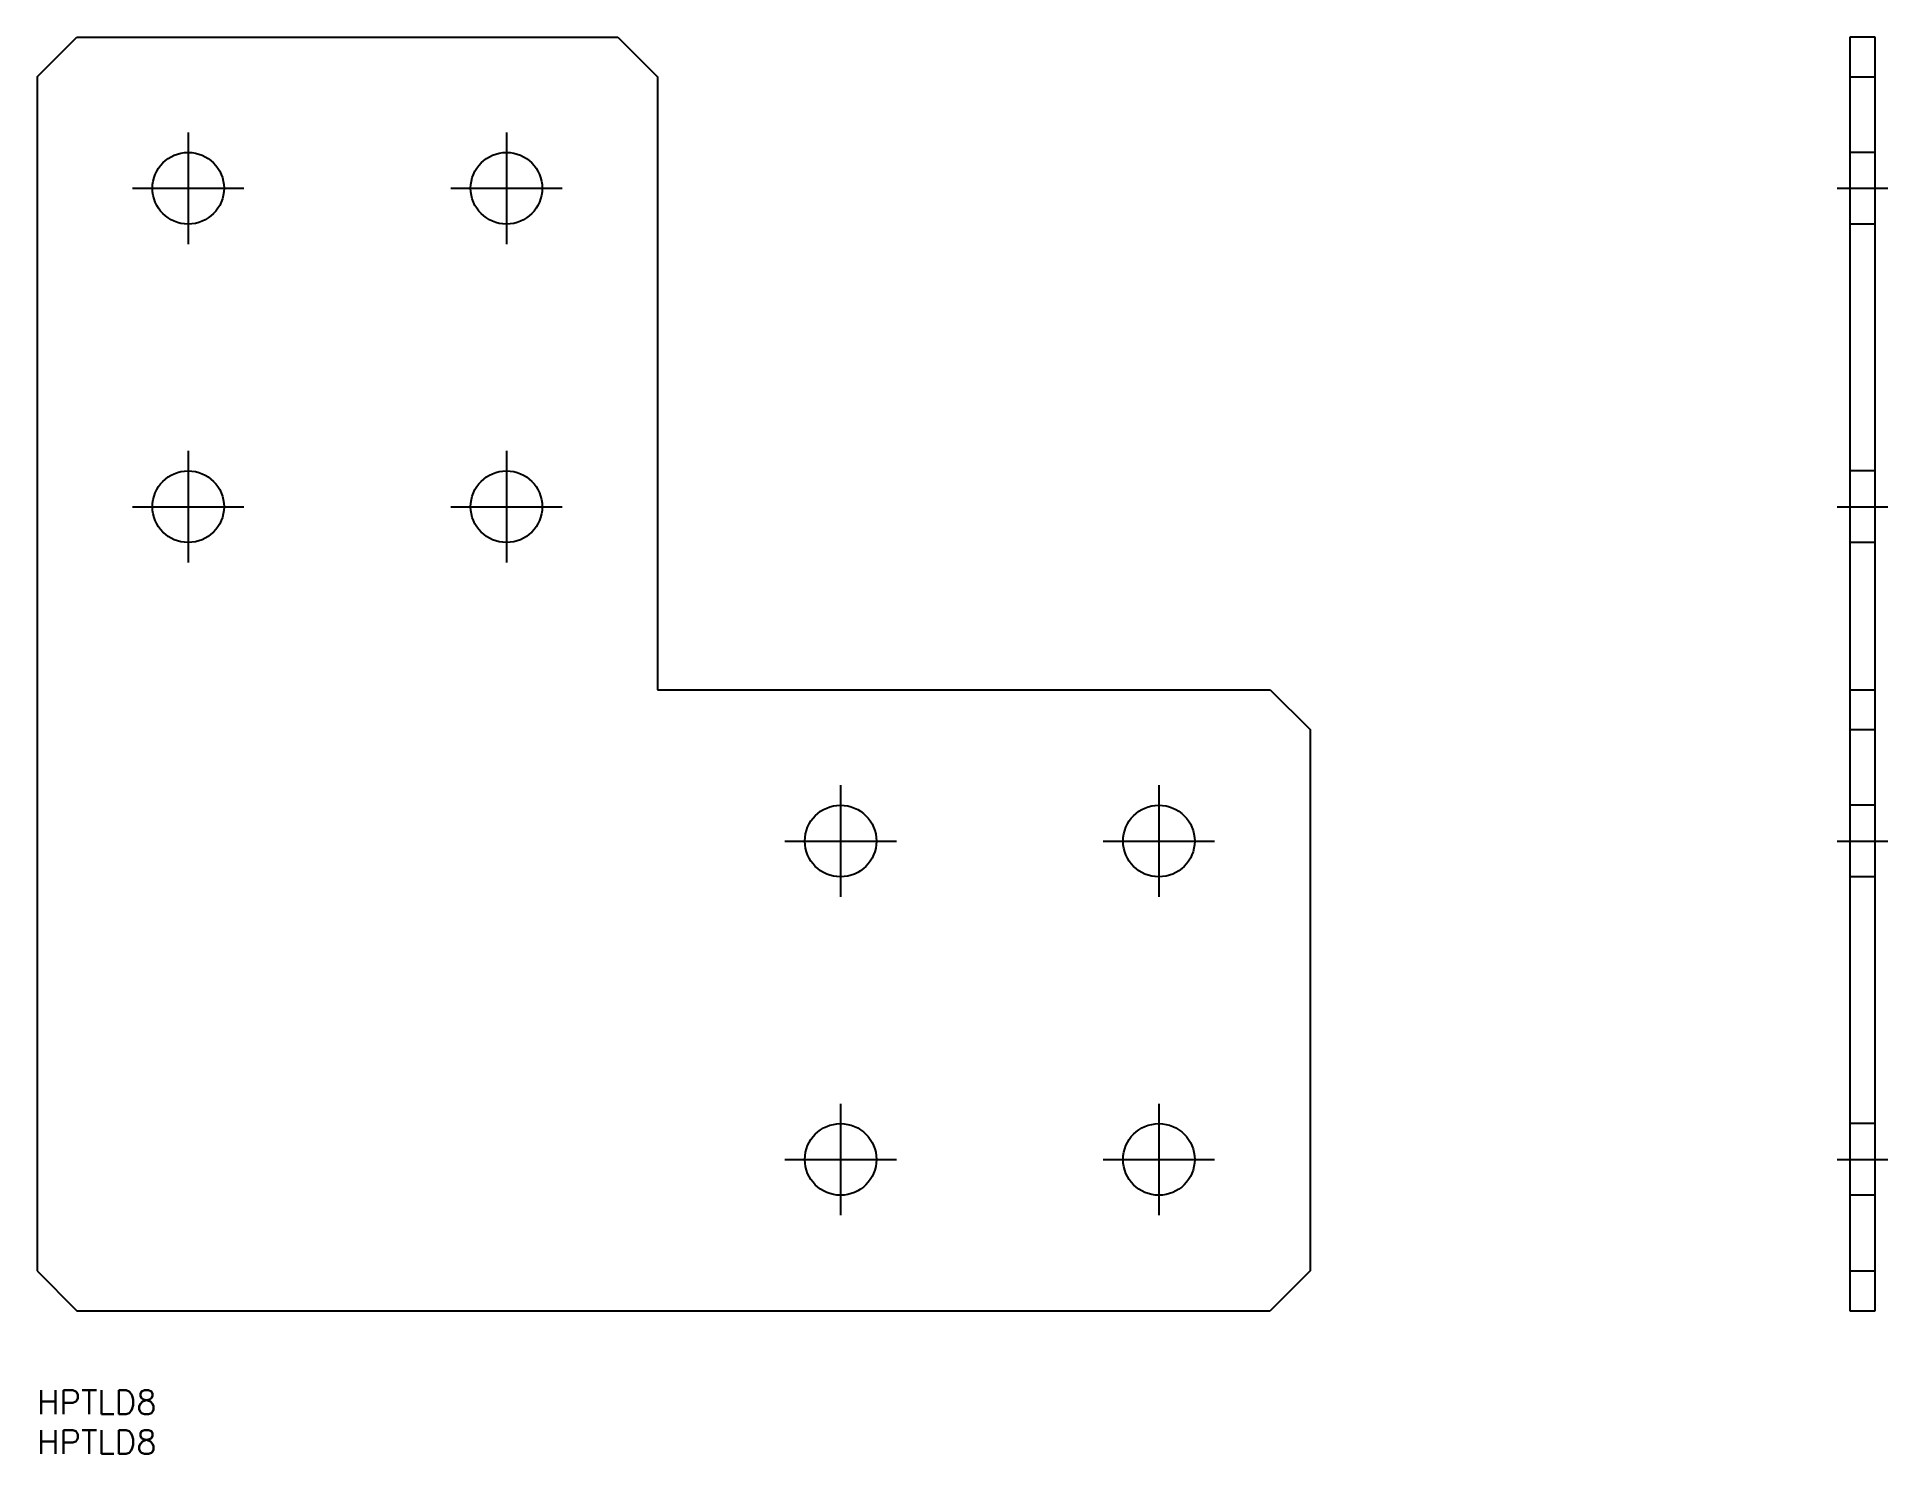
# Model space of a CAD drawing. Extents: x 0 to 233, y -8 to 170.
import ezdxf

# ---------------------------------------------------------------- set-up
doc = ezdxf.new("R2010")
doc.units = 0
doc.header["$LTSCALE"] = 0.5
doc.linetypes.add('CENTER', pattern=[50.8, 31.75, -6.35, 6.35, -6.35])
doc.linetypes.add('DASHED', pattern=[19.05, 12.7, -6.35])
for name, color, linetype in [('MSM_CENTER', 1, 'CENTER'), ('MSM_CONTINUOUS', 7, 'CONTINUOUS'), ('MSM_DASHED', 4, 'DASHED'), ('MSM_PART_NUMBER', 7, 'CONTINUOUS')]:
    doc.layers.add(name, color=color, linetype=linetype)
doc.styles.get("Standard").update_dxf_attribs({"font": 'txt.shx', "height": 3, "bigfont": 'bigfont.shx'})

# ---------------------------------------------------------------- blocks, each defined once
blk = doc.blocks.new('*U2')
at = {"layer": 'MSM_PART_NUMBER'}
blk.add_text('HPTLD8', height=3, dxfattribs=at).set_placement((0, -3))
blk = doc.blocks.new('*U3')
at = {"layer": 'MSM_PART_NUMBER'}
blk.add_text('HPTLD8', height=3, dxfattribs=at).set_placement((0, -8))

msp = doc.modelspace()

# ---------------------------------------------------------------- linework, layer by layer
at = {"layer": 'MSM_CENTER'}
for p, q in [((19, 158), (19, 144)), ((59, 158), (59, 144)), ((12, 151), (26, 151)), ((52, 151), (66, 151)), ((226.23, 151), (232.63, 151)), ((19, 118), (19, 104)), ((59, 118), (59, 104)), ((12, 111), (26, 111)), ((52, 111), (66, 111)), ((226.23, 111), (232.63, 111)), ((101, 76), (101, 62)), ((141, 76), (141, 62)), ((94, 69), (108, 69)), ((134, 69), (148, 69)), ((226.23, 69), (232.63, 69)), ((101, 36), (101, 22)), ((141, 36), (141, 22)), ((94, 29), (108, 29)), ((134, 29), (148, 29)), ((226.23, 29), (232.63, 29))]:
    msp.add_line(p, q, dxfattribs=at)
at = {"layer": 'MSM_CONTINUOUS'}
for p, q in [((0, 165), (5, 170)), ((5, 170), (73, 170)), ((73, 170), (78, 165)), ((227.83, 170), (227.83, 10)), ((231.03, 170), (227.83, 170)), ((231.03, 10), (231.03, 170)), ((0, 165), (0, 15)), ((78, 165), (78, 88)), ((227.83, 165), (231.03, 165)), ((0, 146.25), (0, 146.25)), ((0, 127.5), (0, 127.5)), ((78, 88), (155, 88)), ((155, 88), (160, 83)), ((227.83, 88), (231.03, 88)), ((160, 83), (160, 15)), ((227.83, 83), (231.03, 83)), ((0, 15), (5, 10)), ((160, 15), (155, 10)), ((227.83, 15), (231.03, 15)), ((5, 10), (155, 10)), ((227.83, 10), (231.03, 10))]:
    msp.add_line(p, q, dxfattribs=at)
for centre in [(19, 151), (59, 151), (19, 111), (59, 111), (101, 69), (141, 69), (101, 29), (141, 29)]:
    msp.add_circle(centre, 4.5, dxfattribs=at)
at = {"layer": 'MSM_DASHED'}
for p, q in [((231.03, 155.5), (227.83, 155.5)), ((231.03, 146.5), (227.83, 146.5)), ((231.03, 115.5), (227.83, 115.5)), ((231.03, 106.5), (227.83, 106.5)), ((231.03, 73.5), (227.83, 73.5)), ((231.03, 64.5), (227.83, 64.5)), ((231.03, 33.5), (227.83, 33.5)), ((231.03, 24.5), (227.83, 24.5))]:
    msp.add_line(p, q, dxfattribs=at)

# ---------------------------------------------------------------- block references
at = {"layer": 'MSM_CONTINUOUS'}
for name in ['*U2', '*U3']:
    msp.add_blockref(name, (0, 0), dxfattribs=at)

doc.saveas('drawing.dxf')
